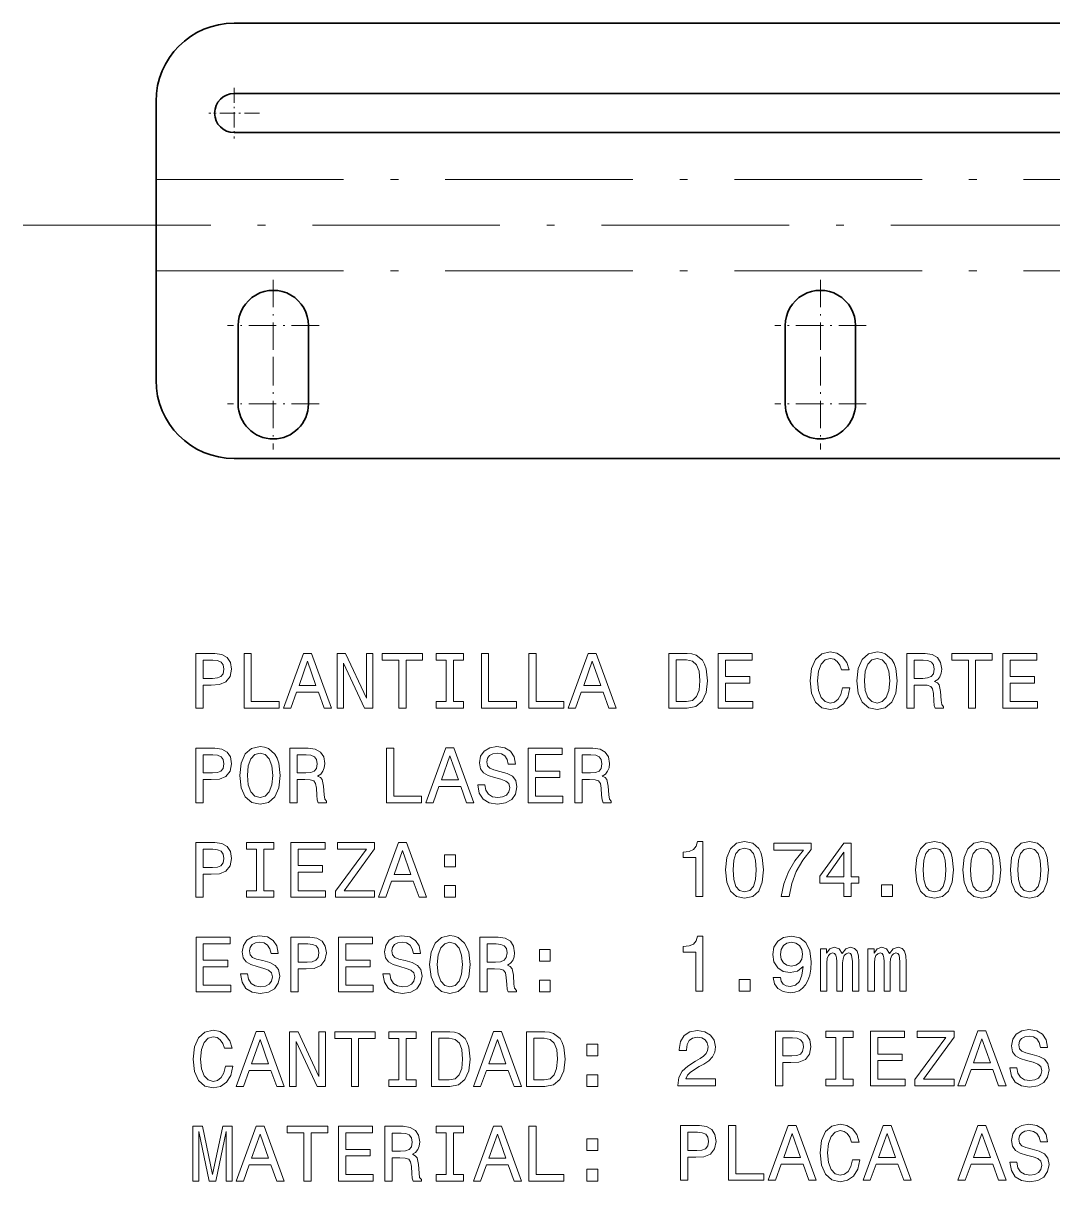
# Model space of a CAD drawing. Extents: x 15 to 1174, y 15 to 826.
# Drawn here: x 577.8 to 643.6, y 642.7 to 716.8 of the extents above; entities that cross this region are included whole.
import ezdxf

# ---------------------------------------------------------------- set-up
doc = ezdxf.new("R2010")
doc.units = 0
doc.linetypes.add('DASHDOT', pattern=[18.5, 12, -3, 0.5, -3])

msp = doc.modelspace()

# ---------------------------------------------------------------- linework, layer by layer
at = {"color": 7, "lineweight": 35}
for p, q in [((666.279053, 716.778076), (591.279053, 716.778076)), ((666.279053, 712.278076), (591.279053, 712.278076)), ((586.279053, 711.778076), (586.279053, 706.778076)), ((591.279053, 709.778076), (666.279053, 709.778076)), ((586.279053, 706.778076), (586.279053, 700.94696)), ((586.279053, 700.94696), (586.279053, 693.94696)), ((591.529053, 697.44696), (591.529053, 692.44696)), ((596.029053, 692.44696), (596.029053, 697.44696)), ((626.529053, 692.44696), (626.529053, 697.44696)), ((631.029053, 697.44696), (631.029053, 692.44696)), ((591.279053, 688.94696), (666.279053, 688.94696))]:
    msp.add_line(p, q, dxfattribs=at)
at = {"color": 7, "linetype": 'DASHDOT', "lineweight": 13, "ltscale": 0.08125}
for p, q in [((591.279053, 712.653076), (591.279053, 709.403076)), ((592.904053, 711.028076), (589.654053, 711.028076))]:
    msp.add_line(p, q, dxfattribs=at)
at = {"color": 7, "linetype": 'DASHDOT', "lineweight": 13}
for p, q in [((586.279053, 706.778076), (671.279053, 706.778076)), ((586.279053, 706.778076), (671.279053, 706.778076)), ((577.779053, 703.862549), (679.779053, 703.862549)), ((586.279053, 700.94696), (671.279053, 700.94696)), ((586.279053, 700.94696), (671.279053, 700.94696))]:
    msp.add_line(p, q, dxfattribs=at)
at = {"color": 7, "linetype": 'DASHDOT', "lineweight": 13, "ltscale": 0.146249}
for p, q in [((593.779053, 700.371948), (593.779053, 694.521973)), ((628.779053, 700.371948), (628.779053, 694.521973)), ((596.704041, 697.44696), (590.854065, 697.44696)), ((631.704041, 697.44696), (625.854065, 697.44696)), ((593.779053, 695.371948), (593.779053, 689.521973)), ((628.779053, 695.371948), (628.779053, 689.521973)), ((596.704041, 692.44696), (590.854065, 692.44696)), ((631.704041, 692.44696), (625.854065, 692.44696))]:
    msp.add_line(p, q, dxfattribs=at)
at = {"color": 7, "lineweight": 13}
for points in [[(588.833923, 672.983398), (589.297852, 672.983398), (589.297852, 674.46106), (589.812256, 674.46106), (590.331726, 674.486267), (590.7453, 674.662781), (591.012573, 675.005737), (591.103333, 675.474731), (591.032715, 675.908447), (590.830994, 676.226196), (590.498169, 676.417847), (590.04425, 676.483398), (588.833923, 676.483398)], [(591.910278, 672.983398), (594.159546, 672.983398), (594.159546, 673.407043), (592.374268, 673.407043), (592.374268, 676.483398), (591.910278, 676.483398)], [(594.436951, 672.983398), (594.900879, 672.983398), (595.269043, 674.012207), (596.666016, 674.012207), (597.03418, 672.983398), (597.50824, 672.983398), (596.227295, 676.488464), (595.71283, 676.488464)], [(597.856201, 672.983398), (598.274841, 672.983398), (598.274841, 675.852966), (599.616333, 672.983398), (600.155945, 672.983398), (600.155945, 676.483398), (599.7323, 676.483398), (599.7323, 673.613831), (598.405945, 676.483398), (597.856201, 676.483398)], [(601.81012, 672.983398), (602.274109, 672.983398), (602.274109, 676.059753), (603.333191, 676.059753), (603.333191, 676.483398), (600.745972, 676.483398), (600.745972, 676.059753), (601.81012, 676.059753)], [(604.84613, 673.407043), (604.200623, 673.407043), (604.200623, 672.983398), (605.955627, 672.983398), (605.955627, 673.407043), (605.31012, 673.407043), (605.31012, 676.059753), (605.955627, 676.059753), (605.955627, 676.483398), (604.200623, 676.483398), (604.200623, 676.059753), (604.84613, 676.059753)], [(607.090393, 672.983398), (609.339661, 672.983398), (609.339661, 673.407043), (607.554382, 673.407043), (607.554382, 676.483398), (607.090393, 676.483398)], [(610.126404, 672.983398), (612.375671, 672.983398), (612.375671, 673.407043), (610.590393, 673.407043), (610.590393, 676.483398), (610.126404, 676.483398)], [(612.653076, 672.983398), (613.117065, 672.983398), (613.485168, 674.012207), (614.882141, 674.012207), (615.250305, 672.983398), (615.724365, 672.983398), (614.44342, 676.488464), (613.929016, 676.488464)], [(620.253174, 676.483398), (619.088196, 676.483398), (619.088196, 672.983398), (620.253174, 672.983398), (620.802917, 673.09436), (621.211426, 673.432251), (621.463562, 673.981934), (621.554382, 674.733398), (621.473633, 675.499939), (621.372803, 675.802551), (621.231567, 676.044617), (620.823059, 676.372437), (620.555786, 676.453125)], [(622.235168, 672.983398), (624.454224, 672.983398), (624.454224, 673.407043), (622.699158, 673.407043), (622.699158, 674.592163), (624.262573, 674.592163), (624.262573, 675.010803), (622.699158, 675.010803), (622.699158, 676.059753), (624.413879, 676.059753), (624.413879, 676.483398), (622.235168, 676.483398)], [(630.183289, 674.284546), (630.082458, 673.860901), (629.916016, 673.55835), (629.684021, 673.371704), (629.411682, 673.311218), (629.083862, 673.401978), (628.82666, 673.674316), (628.655212, 674.118103), (628.599731, 674.733398), (628.655212, 675.343628), (628.821655, 675.79248), (629.078857, 676.064819), (629.411682, 676.160645), (629.653809, 676.110229), (629.860535, 675.968994), (630.021912, 675.742065), (630.132874, 675.429382), (630.612, 675.429382), (630.460693, 675.908447), (630.198425, 676.271606), (629.840393, 676.498535), (629.411682, 676.579224), (628.877136, 676.453125), (628.468628, 676.100098), (628.20636, 675.520142), (628.115601, 674.733398), (628.20636, 673.946655), (628.468628, 673.366699), (628.877136, 673.008606), (629.411682, 672.887573), (629.880737, 672.983398), (630.258972, 673.250671), (630.526245, 673.689453), (630.66748, 674.284546)], [(631.106201, 674.733398), (631.197021, 673.946655), (631.459229, 673.366699), (631.867737, 673.008606), (632.402344, 672.887573), (632.931885, 673.008606), (633.345398, 673.366699), (633.6026, 673.946655), (633.698425, 674.733398), (633.6026, 675.515076), (633.491699, 675.832825), (633.345398, 676.095093), (632.931885, 676.453125), (632.679688, 676.543945), (632.402344, 676.579224), (631.862732, 676.453125), (631.454224, 676.100098), (631.197021, 675.520142)], [(634.313721, 672.983398), (634.782715, 672.983398), (634.782715, 674.46106), (635.261841, 674.46106), (635.614868, 674.445923), (635.836792, 674.375305), (635.957825, 674.208923), (636.00824, 673.911377), (636.033447, 673.457458), (636.063721, 673.159912), (636.124268, 672.983398), (636.653748, 672.983398), (636.653748, 673.079224), (636.537781, 673.220459), (636.497437, 673.482666), (636.462158, 674.047546), (636.376404, 674.466125), (636.260376, 674.597229), (636.078857, 674.693054), (636.280579, 674.819153), (636.421814, 674.995667), (636.512573, 675.217529), (636.542847, 675.484863), (636.472229, 675.908447), (636.270508, 676.226196), (635.937622, 676.417847), (635.483765, 676.483398), (634.313721, 676.483398)], [(638.242371, 672.983398), (638.70636, 672.983398), (638.70636, 676.059753), (639.765442, 676.059753), (639.765442, 676.483398), (637.178284, 676.483398), (637.178284, 676.059753), (638.242371, 676.059753)], [(640.451294, 672.983398), (642.670349, 672.983398), (642.670349, 673.407043), (640.915283, 673.407043), (640.915283, 674.592163), (642.478699, 674.592163), (642.478699, 675.010803), (640.915283, 675.010803), (640.915283, 676.059753), (642.630005, 676.059753), (642.630005, 676.483398), (640.451294, 676.483398)], [(589.918213, 676.054749), (590.220764, 676.024475), (590.442688, 675.92865), (590.573792, 675.752136), (590.619202, 675.474731), (590.568787, 675.182251), (590.432617, 675.005737), (590.200623, 674.914978), (589.882874, 674.889709), (589.297852, 674.889709), (589.297852, 676.054749)], [(595.43042, 674.440918), (595.970093, 675.984131), (596.509705, 674.440918)], [(613.646606, 674.440918), (614.186218, 675.984131), (614.72583, 674.440918)], [(620.217896, 676.064819), (620.601196, 675.989136), (620.863403, 675.757202), (621.019775, 675.343628), (621.07019, 674.733398), (621.014709, 674.143311), (620.858398, 673.729797), (620.591125, 673.482666), (620.217896, 673.401978), (619.557251, 673.401978), (619.557251, 676.064819)], [(631.590393, 674.733398), (631.645874, 675.343628), (631.812256, 675.79248), (632.069458, 676.064819), (632.402344, 676.160645), (632.730164, 676.064819), (632.987366, 675.787415), (633.153748, 675.338562), (633.214294, 674.733398), (633.153748, 674.123169), (632.987366, 673.674316), (632.730164, 673.401978), (632.402344, 673.311218), (632.069458, 673.401978), (631.812256, 673.674316), (631.645874, 674.118103)], [(635.3526, 676.054749), (635.660278, 676.024475), (635.877136, 675.92865), (636.013306, 675.752136), (636.058655, 675.474731), (636.00824, 675.182251), (635.87207, 675.005737), (635.640076, 674.914978), (635.322388, 674.889709), (634.782715, 674.889709), (634.782715, 676.054749)], [(588.833923, 666.936584), (589.297852, 666.936584), (589.297852, 668.414246), (589.812256, 668.414246), (590.331726, 668.439453), (590.7453, 668.615967), (591.012573, 668.958923), (591.103333, 669.427917), (591.032715, 669.861633), (590.830994, 670.179382), (590.498169, 670.371033), (590.04425, 670.436584), (588.833923, 670.436584)], [(591.637939, 668.686584), (591.728699, 667.899841), (591.990967, 667.319885), (592.399475, 666.961792), (592.934021, 666.840759), (593.463562, 666.961792), (593.877136, 667.319885), (594.134338, 667.899841), (594.230164, 668.686584), (594.134338, 669.468262), (594.023376, 669.786011), (593.877136, 670.048279), (593.463562, 670.406311), (593.211426, 670.497131), (592.934021, 670.53241), (592.394409, 670.406311), (591.985901, 670.053284), (591.728699, 669.473328)], [(594.845398, 666.936584), (595.314453, 666.936584), (595.314453, 668.414246), (595.793579, 668.414246), (596.146606, 668.399109), (596.368469, 668.328491), (596.489502, 668.162109), (596.539917, 667.864563), (596.565186, 667.410645), (596.595398, 667.113098), (596.655945, 666.936584), (597.185486, 666.936584), (597.185486, 667.03241), (597.069458, 667.173645), (597.029114, 667.435852), (596.993835, 668.000732), (596.908081, 668.419312), (596.792114, 668.550415), (596.610535, 668.64624), (596.812256, 668.772339), (596.953491, 668.948853), (597.04425, 669.170715), (597.074524, 669.438049), (597.003906, 669.861633), (596.802185, 670.179382), (596.46936, 670.371033), (596.015442, 670.436584), (594.845398, 670.436584)], [(601.018311, 666.936584), (603.267639, 666.936584), (603.267639, 667.360229), (601.4823, 667.360229), (601.4823, 670.436584), (601.018311, 670.436584)], [(603.544983, 666.936584), (604.008972, 666.936584), (604.377136, 667.965393), (605.774109, 667.965393), (606.142273, 666.936584), (606.616333, 666.936584), (605.335327, 670.44165), (604.820923, 670.44165)], [(607.317322, 668.091492), (606.858398, 668.091492), (606.959229, 667.556885), (607.211426, 667.163513), (607.599731, 666.926514), (608.124268, 666.840759), (608.643677, 666.921448), (609.032043, 667.143372), (609.279114, 667.491333), (609.369934, 667.950256), (609.29425, 668.363831), (609.082458, 668.631104), (608.739502, 668.807617), (608.280579, 668.938721), (607.887207, 669.034546), (607.630005, 669.145508), (607.483765, 669.306885), (607.438354, 669.559082), (607.483765, 669.786011), (607.614868, 669.957458), (607.816589, 670.073486), (608.093994, 670.113831), (608.376404, 670.063416), (608.598328, 669.927246), (608.744568, 669.700256), (608.815186, 669.392639), (609.274109, 669.392639), (609.274109, 669.40271), (609.19342, 669.87677), (608.95636, 670.229797), (608.583191, 670.451721), (608.078857, 670.527344), (607.624939, 670.451721), (607.271912, 670.239868), (607.044983, 669.912109), (606.964294, 669.488464), (607.029846, 669.110229), (607.221497, 668.853027), (607.524109, 668.681519), (607.937622, 668.550415), (608.34613, 668.434448), (608.653809, 668.323486), (608.840393, 668.162109), (608.905945, 667.899841), (608.845398, 667.632568), (608.689087, 667.430847), (608.452026, 667.304749), (608.144409, 667.264404), (607.801453, 667.319885), (607.539246, 667.481262), (607.372803, 667.74353)], [(610.091125, 666.936584), (612.31012, 666.936584), (612.31012, 667.360229), (610.555054, 667.360229), (610.555054, 668.545349), (612.118469, 668.545349), (612.118469, 668.963989), (610.555054, 668.963989), (610.555054, 670.012939), (612.269775, 670.012939), (612.269775, 670.436584), (610.091125, 670.436584)], [(613.061584, 666.936584), (613.530579, 666.936584), (613.530579, 668.414246), (614.009705, 668.414246), (614.362732, 668.399109), (614.584595, 668.328491), (614.705627, 668.162109), (614.756104, 667.864563), (614.781311, 667.410645), (614.811584, 667.113098), (614.87207, 666.936584), (615.401611, 666.936584), (615.401611, 667.03241), (615.285645, 667.173645), (615.2453, 667.435852), (615.209961, 668.000732), (615.124268, 668.419312), (615.00824, 668.550415), (614.82666, 668.64624), (615.028442, 668.772339), (615.169617, 668.948853), (615.260437, 669.170715), (615.290649, 669.438049), (615.220093, 669.861633), (615.018311, 670.179382), (614.685486, 670.371033), (614.231567, 670.436584), (613.061584, 670.436584)], [(589.918213, 670.007935), (590.220764, 669.977661), (590.442688, 669.881836), (590.573792, 669.705322), (590.619202, 669.427917), (590.568787, 669.135437), (590.432617, 668.958923), (590.200623, 668.868164), (589.882874, 668.842896), (589.297852, 668.842896), (589.297852, 670.007935)], [(592.12207, 668.686584), (592.177551, 669.296814), (592.343994, 669.745667), (592.601196, 670.018005), (592.934021, 670.113831), (593.261841, 670.018005), (593.519043, 669.740601), (593.685486, 669.291748), (593.745972, 668.686584), (593.685486, 668.076355), (593.519043, 667.627502), (593.261841, 667.355164), (592.934021, 667.264404), (592.601196, 667.355164), (592.343994, 667.627502), (592.177551, 668.071289)], [(595.884338, 670.007935), (596.191956, 669.977661), (596.408813, 669.881836), (596.544983, 669.705322), (596.590393, 669.427917), (596.539917, 669.135437), (596.403809, 668.958923), (596.171814, 668.868164), (595.854065, 668.842896), (595.314453, 668.842896), (595.314453, 670.007935)], [(604.538513, 668.394104), (605.078125, 669.937317), (605.617737, 668.394104)], [(614.100464, 670.007935), (614.408081, 669.977661), (614.624939, 669.881836), (614.761108, 669.705322), (614.806519, 669.427917), (614.756104, 669.135437), (614.619934, 668.958923), (614.387939, 668.868164), (614.07019, 668.842896), (613.530579, 668.842896), (613.530579, 670.007935)], [(588.833923, 660.889709), (589.297852, 660.889709), (589.297852, 662.367371), (589.812256, 662.367371), (590.331726, 662.392578), (590.7453, 662.569092), (591.012573, 662.912048), (591.103333, 663.381042), (591.032715, 663.814758), (590.830994, 664.132507), (590.498169, 664.324158), (590.04425, 664.389709), (588.833923, 664.389709)], [(589.918213, 663.96106), (590.220764, 663.930786), (590.442688, 663.834961), (590.573792, 663.658447), (590.619202, 663.381042), (590.568787, 663.088562), (590.432617, 662.912048), (590.200623, 662.821289), (589.882874, 662.796021), (589.297852, 662.796021), (589.297852, 663.96106)], [(592.702026, 661.313354), (592.056519, 661.313354), (592.056519, 660.889709), (593.811584, 660.889709), (593.811584, 661.313354), (593.166016, 661.313354), (593.166016, 663.966064), (593.811584, 663.966064), (593.811584, 664.389709), (592.056519, 664.389709), (592.056519, 663.966064), (592.702026, 663.966064)], [(594.911011, 660.889709), (597.130005, 660.889709), (597.130005, 661.313354), (595.374939, 661.313354), (595.374939, 662.498474), (596.938354, 662.498474), (596.938354, 662.917114), (595.374939, 662.917114), (595.374939, 663.966064), (597.089661, 663.966064), (597.089661, 664.389709), (594.911011, 664.389709)], [(597.750305, 660.889709), (600.261841, 660.889709), (600.261841, 661.313354), (598.305054, 661.313354), (600.261841, 663.991272), (600.261841, 664.389709), (597.886475, 664.389709), (597.886475, 663.966064), (599.737366, 663.966064), (597.750305, 661.293152)], [(600.508972, 660.889709), (600.972961, 660.889709), (601.341125, 661.918518), (602.738098, 661.918518), (603.106201, 660.889709), (603.580322, 660.889709), (602.299316, 664.394775), (601.784912, 664.394775)], [(601.502502, 662.347229), (602.042114, 663.890442), (602.581726, 662.347229)], [(620.807251, 660.936584), (621.266174, 660.936584), (621.266174, 664.461792), (620.923218, 664.461792), (620.832458, 664.154175), (620.650879, 663.947388), (620.373535, 663.826355), (619.990234, 663.786011), (619.990234, 663.427917), (620.807251, 663.427917)], [(622.718628, 662.64624), (622.79425, 661.854431), (623.031311, 661.289612), (623.409546, 660.946655), (623.934021, 660.835693), (624.453491, 660.946655), (624.831726, 661.289612), (625.063721, 661.854431), (625.144409, 662.64624), (625.063721, 663.432983), (624.967896, 663.745667), (624.831726, 664.002869), (624.453491, 664.345825), (623.934021, 664.461792), (623.409546, 664.345825), (623.031311, 663.997803), (622.79425, 663.432983)], [(623.202759, 662.64624), (623.243103, 663.25647), (623.369202, 663.695251), (623.59613, 663.952454), (623.934021, 664.043213), (624.266907, 663.952454), (624.493835, 663.695251), (624.619934, 663.25647), (624.660278, 662.64624), (624.619934, 662.030945), (624.493835, 661.592224), (624.266907, 661.335022), (623.934021, 661.249268), (623.59613, 661.335022), (623.369202, 661.592224), (623.243103, 662.030945)], [(626.269043, 660.936584), (626.778442, 660.936584), (626.944824, 661.768738), (627.237366, 662.545349), (627.650879, 663.266541), (628.190552, 663.942322), (628.190552, 664.360962), (625.789917, 664.360962), (625.789917, 663.901978), (627.70636, 663.901978), (627.151611, 663.221191), (626.733032, 662.510071), (626.440552, 661.753601)], [(630.283447, 660.936584), (630.737366, 660.936584), (630.737366, 661.804016), (631.236633, 661.804016), (631.236633, 662.207458), (630.737366, 662.207458), (630.737366, 664.360962), (630.278442, 664.360962), (628.7453, 662.247803), (628.7453, 661.804016), (630.283447, 661.804016)], [(629.168884, 662.207458), (630.283447, 663.77594), (630.283447, 662.207458)], [(634.862732, 662.64624), (634.938354, 661.854431), (635.175415, 661.289612), (635.55365, 660.946655), (636.078125, 660.835693), (636.597595, 660.946655), (636.97583, 661.289612), (637.207825, 661.854431), (637.288513, 662.64624), (637.207825, 663.432983), (637.112, 663.745667), (636.97583, 664.002869), (636.597595, 664.345825), (636.078125, 664.461792), (635.55365, 664.345825), (635.175415, 663.997803), (634.938354, 663.432983)], [(635.346863, 662.64624), (635.387207, 663.25647), (635.513306, 663.695251), (635.740234, 663.952454), (636.078125, 664.043213), (636.411011, 663.952454), (636.637939, 663.695251), (636.764038, 663.25647), (636.804382, 662.64624), (636.764038, 662.030945), (636.637939, 661.592224), (636.411011, 661.335022), (636.078125, 661.249268), (635.740234, 661.335022), (635.513306, 661.592224), (635.387207, 662.030945)], [(637.898743, 662.64624), (637.974365, 661.854431), (638.211426, 661.289612), (638.589661, 660.946655), (639.114136, 660.835693), (639.633606, 660.946655), (640.011841, 661.289612), (640.243835, 661.854431), (640.324524, 662.64624), (640.243835, 663.432983), (640.14801, 663.745667), (640.011841, 664.002869), (639.633606, 664.345825), (639.114136, 664.461792), (638.589661, 664.345825), (638.211426, 663.997803), (637.974365, 663.432983)], [(638.382874, 662.64624), (638.423218, 663.25647), (638.549316, 663.695251), (638.776245, 663.952454), (639.114136, 664.043213), (639.447021, 663.952454), (639.67395, 663.695251), (639.800049, 663.25647), (639.840393, 662.64624), (639.800049, 662.030945), (639.67395, 661.592224), (639.447021, 661.335022), (639.114136, 661.249268), (638.776245, 661.335022), (638.549316, 661.592224), (638.423218, 662.030945)], [(640.934753, 662.64624), (641.010437, 661.854431), (641.247437, 661.289612), (641.625671, 660.946655), (642.150208, 660.835693), (642.669617, 660.946655), (643.047852, 661.289612), (643.279846, 661.854431), (643.360535, 662.64624), (643.279846, 663.432983), (643.184021, 663.745667), (643.047852, 664.002869), (642.669617, 664.345825), (642.150208, 664.461792), (641.625671, 664.345825), (641.247437, 663.997803), (641.010437, 663.432983)], [(641.418884, 662.64624), (641.459229, 663.25647), (641.585327, 663.695251), (641.812256, 663.952454), (642.150208, 664.043213), (642.483032, 663.952454), (642.709961, 663.695251), (642.83606, 663.25647), (642.876404, 662.64624), (642.83606, 662.030945), (642.709961, 661.592224), (642.483032, 661.335022), (642.150208, 661.249268), (641.812256, 661.335022), (641.585327, 661.592224), (641.459229, 662.030945)], [(604.730164, 662.846497), (605.426086, 662.846497), (605.426086, 663.5979), (604.730164, 663.5979)], [(604.730164, 660.889709), (605.426086, 660.889709), (605.426086, 661.641174), (604.730164, 661.641174)], [(632.694153, 660.936584), (633.390076, 660.936584), (633.390076, 661.688049), (632.694153, 661.688049)], [(588.838928, 654.842896), (591.057983, 654.842896), (591.057983, 655.266541), (589.302917, 655.266541), (589.302917, 656.45166), (590.866333, 656.45166), (590.866333, 656.8703), (589.302917, 656.8703), (589.302917, 657.91925), (591.017639, 657.91925), (591.017639, 658.342896), (588.838928, 658.342896)], [(592.137207, 655.997803), (591.678284, 655.997803), (591.779114, 655.463196), (592.031311, 655.069824), (592.419617, 654.832825), (592.944153, 654.74707), (593.463562, 654.827759), (593.851929, 655.049683), (594.098999, 655.397644), (594.189819, 655.856567), (594.114136, 656.270142), (593.902344, 656.537415), (593.559387, 656.713928), (593.100464, 656.845032), (592.707092, 656.940857), (592.44989, 657.051819), (592.30365, 657.213196), (592.25824, 657.465393), (592.30365, 657.692322), (592.434753, 657.86377), (592.636475, 657.979797), (592.913879, 658.020142), (593.196289, 657.969727), (593.418213, 657.833557), (593.564453, 657.606567), (593.635071, 657.29895), (594.093994, 657.29895), (594.093994, 657.309021), (594.013306, 657.783081), (593.776245, 658.136108), (593.403076, 658.358032), (592.898743, 658.433655), (592.444824, 658.358032), (592.091797, 658.14624), (591.864868, 657.81842), (591.78418, 657.394775), (591.849731, 657.016541), (592.041382, 656.759338), (592.343994, 656.58783), (592.757507, 656.456726), (593.166016, 656.340759), (593.473694, 656.229797), (593.660278, 656.06842), (593.72583, 655.806152), (593.665283, 655.538879), (593.508972, 655.337158), (593.271912, 655.21106), (592.964294, 655.170715), (592.621338, 655.226196), (592.359131, 655.387573), (592.192688, 655.649841)], [(594.905945, 654.842896), (595.369934, 654.842896), (595.369934, 656.320557), (595.884338, 656.320557), (596.403809, 656.345764), (596.817322, 656.522278), (597.084595, 656.865234), (597.175415, 657.334229), (597.104797, 657.767944), (596.903076, 658.085693), (596.57019, 658.277344), (596.116333, 658.342896), (594.905945, 658.342896)], [(595.990234, 657.914246), (596.292847, 657.883972), (596.514709, 657.788147), (596.645874, 657.611633), (596.691223, 657.334229), (596.640808, 657.041748), (596.504639, 656.865234), (596.272644, 656.774475), (595.954956, 656.749207), (595.369934, 656.749207), (595.369934, 657.914246)], [(597.947021, 654.842896), (600.166016, 654.842896), (600.166016, 655.266541), (598.411011, 655.266541), (598.411011, 656.45166), (599.974365, 656.45166), (599.974365, 656.8703), (598.411011, 656.8703), (598.411011, 657.91925), (600.125671, 657.91925), (600.125671, 658.342896), (597.947021, 658.342896)], [(601.2453, 655.997803), (600.786316, 655.997803), (600.887207, 655.463196), (601.139343, 655.069824), (601.52771, 654.832825), (602.052185, 654.74707), (602.571655, 654.827759), (602.959961, 655.049683), (603.207092, 655.397644), (603.297852, 655.856567), (603.222229, 656.270142), (603.010437, 656.537415), (602.66748, 656.713928), (602.208557, 656.845032), (601.815186, 656.940857), (601.557983, 657.051819), (601.411682, 657.213196), (601.366333, 657.465393), (601.411682, 657.692322), (601.542847, 657.86377), (601.744568, 657.979797), (602.021912, 658.020142), (602.304382, 657.969727), (602.526245, 657.833557), (602.672485, 657.606567), (602.743103, 657.29895), (603.202026, 657.29895), (603.202026, 657.309021), (603.121338, 657.783081), (602.884338, 658.136108), (602.511108, 658.358032), (602.006836, 658.433655), (601.552917, 658.358032), (601.19989, 658.14624), (600.972961, 657.81842), (600.892273, 657.394775), (600.957825, 657.016541), (601.149475, 656.759338), (601.452026, 656.58783), (601.865601, 656.456726), (602.274109, 656.340759), (602.581726, 656.229797), (602.768311, 656.06842), (602.833923, 655.806152), (602.773376, 655.538879), (602.617065, 655.337158), (602.380005, 655.21106), (602.072388, 655.170715), (601.729431, 655.226196), (601.467163, 655.387573), (601.300781, 655.649841)], [(603.782043, 656.592896), (603.872803, 655.806152), (604.135071, 655.226196), (604.543579, 654.868103), (605.078125, 654.74707), (605.607666, 654.868103), (606.02124, 655.226196), (606.278442, 655.806152), (606.374268, 656.592896), (606.278442, 657.374573), (606.16748, 657.692322), (606.02124, 657.95459), (605.607666, 658.312622), (605.35553, 658.403442), (605.078125, 658.438721), (604.538513, 658.312622), (604.130005, 657.959595), (603.872803, 657.379639)], [(604.266174, 656.592896), (604.321655, 657.203125), (604.488098, 657.651978), (604.7453, 657.924316), (605.078125, 658.020142), (605.405945, 657.924316), (605.663147, 657.646912), (605.82959, 657.198059), (605.890076, 656.592896), (605.82959, 655.982666), (605.663147, 655.533813), (605.405945, 655.261475), (605.078125, 655.170715), (604.7453, 655.261475), (604.488098, 655.533813), (604.321655, 655.9776)], [(606.989502, 654.842896), (607.458557, 654.842896), (607.458557, 656.320557), (607.937622, 656.320557), (608.290649, 656.30542), (608.512573, 656.234802), (608.633606, 656.06842), (608.684021, 655.770874), (608.709229, 655.316956), (608.739502, 655.019409), (608.800049, 654.842896), (609.32959, 654.842896), (609.32959, 654.938721), (609.213562, 655.079956), (609.173218, 655.342163), (609.137939, 655.907043), (609.052185, 656.325623), (608.936218, 656.456726), (608.754639, 656.552551), (608.95636, 656.67865), (609.097595, 656.855164), (609.188354, 657.077026), (609.218628, 657.34436), (609.14801, 657.767944), (608.946289, 658.085693), (608.613403, 658.277344), (608.159546, 658.342896), (606.989502, 658.342896)], [(608.028442, 657.914246), (608.33606, 657.883972), (608.552917, 657.788147), (608.689087, 657.611633), (608.734497, 657.334229), (608.684021, 657.041748), (608.547852, 656.865234), (608.315857, 656.774475), (607.998169, 656.749207), (607.458557, 656.749207), (607.458557, 657.914246)], [(620.807251, 654.889709), (621.266174, 654.889709), (621.266174, 658.414917), (620.923218, 658.414917), (620.832458, 658.1073), (620.650879, 657.900513), (620.373535, 657.77948), (619.990234, 657.739136), (619.990234, 657.381042), (620.807251, 657.381042)], [(625.759705, 655.757141), (625.835327, 655.358704), (626.052185, 655.051086), (626.395142, 654.859436), (626.848999, 654.788818), (627.146606, 654.824158), (627.413879, 654.914917), (627.640808, 655.071289), (627.832458, 655.293152), (627.983765, 655.570557), (628.094727, 655.913513), (628.160278, 656.306885), (628.185486, 656.760742), (628.099731, 657.471863), (627.8526, 657.991272), (627.459229, 658.303955), (626.919617, 658.414917), (626.425415, 658.324158), (626.052185, 658.082092), (625.81012, 657.708862), (625.729431, 657.239868), (625.81012, 656.755676), (626.04718, 656.387573), (626.400208, 656.155579), (626.848999, 656.079895), (627.323059, 656.17572), (627.681152, 656.468262), (627.600464, 655.908447), (627.439087, 655.51001), (627.191956, 655.27301), (626.854065, 655.197327), (626.591797, 655.232666), (626.400208, 655.343628), (626.274109, 655.520142), (626.223694, 655.757141)], [(626.218628, 657.244873), (626.269043, 657.557556), (626.410278, 657.804688), (626.632141, 657.96106), (626.919617, 658.016541), (627.217163, 657.96106), (627.444153, 657.804688), (627.585327, 657.562622), (627.640808, 657.249939), (627.585327, 656.93219), (627.444153, 656.69519), (627.212158, 656.54895), (626.90448, 656.498474), (626.627136, 656.54895), (626.410278, 656.69519), (626.269043, 656.927185)], [(610.802185, 656.799683), (611.498169, 656.799683), (611.498169, 657.551086), (610.802185, 657.551086)], [(628.785645, 654.889709), (629.194153, 654.889709), (629.194153, 656.700256), (629.21936, 656.972534), (629.294983, 657.16925), (629.411011, 657.285217), (629.562256, 657.330627), (629.68335, 657.290283), (629.764038, 657.189392), (629.804382, 657.017944), (629.819458, 656.791016), (629.819458, 654.889709), (630.202759, 654.889709), (630.202759, 656.700256), (630.227966, 656.967529), (630.30365, 657.164185), (630.424683, 657.285217), (630.575989, 657.330627), (630.697021, 657.290283), (630.77771, 657.189392), (630.828125, 656.791016), (630.828125, 654.889709), (631.236633, 654.889709), (631.236633, 656.760742), (631.211426, 657.149048), (631.130737, 657.446655), (630.96936, 657.628174), (630.707092, 657.693726), (630.399475, 657.592896), (630.162415, 657.300354), (629.97583, 657.58783), (629.663147, 657.693726), (629.375671, 657.592896), (629.179016, 657.310486), (629.179016, 657.5979), (628.785645, 657.5979)], [(631.821655, 654.889709), (632.230164, 654.889709), (632.230164, 656.700256), (632.255371, 656.972534), (632.330994, 657.16925), (632.447021, 657.285217), (632.598328, 657.330627), (632.71936, 657.290283), (632.800049, 657.189392), (632.840393, 657.017944), (632.85553, 656.791016), (632.85553, 654.889709), (633.23877, 654.889709), (633.23877, 656.700256), (633.264038, 656.967529), (633.339661, 657.164185), (633.460693, 657.285217), (633.612, 657.330627), (633.733032, 657.290283), (633.813721, 657.189392), (633.864136, 656.791016), (633.864136, 654.889709), (634.272644, 654.889709), (634.272644, 656.760742), (634.247437, 657.149048), (634.166748, 657.446655), (634.005371, 657.628174), (633.743103, 657.693726), (633.435486, 657.592896), (633.198425, 657.300354), (633.011841, 657.58783), (632.699158, 657.693726), (632.411682, 657.592896), (632.215027, 657.310486), (632.215027, 657.5979), (631.821655, 657.5979)], [(610.802185, 654.842896), (611.498169, 654.842896), (611.498169, 655.59436), (610.802185, 655.59436)], [(623.58606, 654.889709), (624.282043, 654.889709), (624.282043, 655.641174), (623.58606, 655.641174)], [(590.715027, 650.097229), (590.614136, 649.673584), (590.447754, 649.371033), (590.215759, 649.184387), (589.94342, 649.123901), (589.615601, 649.214661), (589.358398, 649.487), (589.186951, 649.930786), (589.13147, 650.546082), (589.186951, 651.156311), (589.353333, 651.605164), (589.610535, 651.877502), (589.94342, 651.973328), (590.185486, 651.922913), (590.392273, 651.781677), (590.55365, 651.554749), (590.664612, 651.242065), (591.143677, 651.242065), (590.992371, 651.72113), (590.730164, 652.08429), (590.37207, 652.311218), (589.94342, 652.391907), (589.408813, 652.265808), (589.000305, 651.912781), (588.738098, 651.332825), (588.647278, 650.546082), (588.738098, 649.759338), (589.000305, 649.179382), (589.408813, 648.821289), (589.94342, 648.700256), (590.412415, 648.796082), (590.790649, 649.063354), (591.057983, 649.502136), (591.199158, 650.097229)], [(591.400879, 648.796082), (591.864868, 648.796082), (592.233032, 649.82489), (593.630005, 649.82489), (593.998169, 648.796082), (594.472229, 648.796082), (593.191223, 652.301147), (592.676819, 652.301147)], [(594.82019, 648.796082), (595.23877, 648.796082), (595.23877, 651.665649), (596.580322, 648.796082), (597.119934, 648.796082), (597.119934, 652.296082), (596.696289, 652.296082), (596.696289, 649.426514), (595.369934, 652.296082), (594.82019, 652.296082)], [(598.774109, 648.796082), (599.238098, 648.796082), (599.238098, 651.872437), (600.29718, 651.872437), (600.29718, 652.296082), (597.709961, 652.296082), (597.709961, 651.872437), (598.774109, 651.872437)], [(601.81012, 649.219727), (601.164612, 649.219727), (601.164612, 648.796082), (602.919617, 648.796082), (602.919617, 649.219727), (602.274109, 649.219727), (602.274109, 651.872437), (602.919617, 651.872437), (602.919617, 652.296082), (601.164612, 652.296082), (601.164612, 651.872437), (601.81012, 651.872437)], [(605.07312, 652.296082), (603.908081, 652.296082), (603.908081, 648.796082), (605.07312, 648.796082), (605.622803, 648.907043), (606.031311, 649.244934), (606.283447, 649.794617), (606.374268, 650.546082), (606.293579, 651.312622), (606.192688, 651.615234), (606.051453, 651.8573), (605.642944, 652.18512), (605.375671, 652.265808)], [(606.580994, 648.796082), (607.044983, 648.796082), (607.413147, 649.82489), (608.81012, 649.82489), (609.178284, 648.796082), (609.652344, 648.796082), (608.371338, 652.301147), (607.856934, 652.301147)], [(611.145142, 652.296082), (609.980164, 652.296082), (609.980164, 648.796082), (611.145142, 648.796082), (611.694824, 648.907043), (612.103333, 649.244934), (612.35553, 649.794617), (612.446289, 650.546082), (612.365601, 651.312622), (612.264709, 651.615234), (612.123535, 651.8573), (611.715027, 652.18512), (611.447754, 652.265808)], [(619.66748, 648.842896), (622.073059, 648.842896), (622.073059, 649.276611), (620.171814, 649.276611), (620.27771, 649.513672), (620.459229, 649.710327), (621.019043, 650.06842), (621.316589, 650.219727), (621.649475, 650.436584), (621.886475, 650.688721), (622.022644, 650.986267), (622.073059, 651.324158), (621.987366, 651.747803), (621.750305, 652.080627), (621.387207, 652.29248), (620.918213, 652.368103), (620.434021, 652.282349), (620.065857, 652.045349), (619.828857, 651.667114), (619.748169, 651.167847), (619.748169, 651.097229), (620.207092, 651.097229), (620.207092, 651.137573), (620.252502, 651.48053), (620.388672, 651.732666), (620.60553, 651.894043), (620.892944, 651.949524), (621.185486, 651.899109), (621.402344, 651.77301), (621.543579, 651.576355), (621.593994, 651.329224), (621.558655, 651.097229), (621.46283, 650.900513), (621.301453, 650.729065), (621.07959, 650.577759), (620.782043, 650.416382), (620.287781, 650.103699), (619.939819, 649.770874), (619.733032, 649.367371), (619.66748, 648.858032)], [(625.905945, 648.842896), (626.369934, 648.842896), (626.369934, 650.320557), (626.884338, 650.320557), (627.403809, 650.345764), (627.817322, 650.522278), (628.084595, 650.865234), (628.175415, 651.334229), (628.104797, 651.767944), (627.903076, 652.085693), (627.57019, 652.277344), (627.116333, 652.342896), (625.905945, 652.342896)], [(626.990234, 651.914246), (627.292847, 651.883972), (627.514709, 651.788147), (627.645874, 651.611633), (627.691223, 651.334229), (627.640808, 651.041748), (627.504639, 650.865234), (627.272644, 650.774475), (626.954956, 650.749207), (626.369934, 650.749207), (626.369934, 651.914246)], [(629.774109, 649.266541), (629.12854, 649.266541), (629.12854, 648.842896), (630.883606, 648.842896), (630.883606, 649.266541), (630.238098, 649.266541), (630.238098, 651.91925), (630.883606, 651.91925), (630.883606, 652.342896), (629.12854, 652.342896), (629.12854, 651.91925), (629.774109, 651.91925)], [(631.983032, 648.842896), (634.202026, 648.842896), (634.202026, 649.266541), (632.447021, 649.266541), (632.447021, 650.45166), (634.010437, 650.45166), (634.010437, 650.8703), (632.447021, 650.8703), (632.447021, 651.91925), (634.161682, 651.91925), (634.161682, 652.342896), (631.983032, 652.342896)], [(634.822388, 648.842896), (637.333923, 648.842896), (637.333923, 649.266541), (635.377136, 649.266541), (637.333923, 651.944458), (637.333923, 652.342896), (634.958557, 652.342896), (634.958557, 651.91925), (636.809387, 651.91925), (634.822388, 649.246338)], [(637.580994, 648.842896), (638.044983, 648.842896), (638.413147, 649.871704), (639.81012, 649.871704), (640.178284, 648.842896), (640.652344, 648.842896), (639.371338, 652.347961), (638.856934, 652.347961)], [(641.353333, 649.997803), (640.894409, 649.997803), (640.9953, 649.463196), (641.247437, 649.069824), (641.635742, 648.832825), (642.160278, 648.74707), (642.679688, 648.827759), (643.068054, 649.049683), (643.315186, 649.397644), (643.405945, 649.856567), (643.330322, 650.270142), (643.118469, 650.537415), (642.775513, 650.713928), (642.316589, 650.845032), (641.923218, 650.940857), (641.666016, 651.051819), (641.519775, 651.213196), (641.474365, 651.465393), (641.519775, 651.692322), (641.650879, 651.86377), (641.8526, 651.979797), (642.130005, 652.020142), (642.412415, 651.969727), (642.634338, 651.833557), (642.780579, 651.606567), (642.851196, 651.29895), (643.31012, 651.29895), (643.31012, 651.309021), (643.229431, 651.783081), (642.992371, 652.136108), (642.619202, 652.358032), (642.114868, 652.433655), (641.661011, 652.358032), (641.307983, 652.14624), (641.080994, 651.81842), (641.000305, 651.394775), (641.065857, 651.016541), (641.257507, 650.759338), (641.56012, 650.58783), (641.973694, 650.456726), (642.382141, 650.340759), (642.689819, 650.229797), (642.876404, 650.06842), (642.941956, 649.806152), (642.88147, 649.538879), (642.725098, 649.337158), (642.488098, 649.21106), (642.18042, 649.170715), (641.837524, 649.226196), (641.575256, 649.387573), (641.408813, 649.649841)], [(592.394409, 650.253601), (592.934021, 651.796814), (593.473694, 650.253601)], [(605.037781, 651.877502), (605.421082, 651.801819), (605.68335, 651.569885), (605.839661, 651.156311), (605.890076, 650.546082), (605.834595, 649.955994), (605.678284, 649.54248), (605.411011, 649.295349), (605.037781, 649.214661), (604.377136, 649.214661), (604.377136, 651.877502)], [(607.574524, 650.253601), (608.114136, 651.796814), (608.653809, 650.253601)], [(611.109863, 651.877502), (611.493103, 651.801819), (611.755371, 651.569885), (611.911682, 651.156311), (611.962158, 650.546082), (611.906677, 649.955994), (611.750305, 649.54248), (611.483032, 649.295349), (611.109863, 649.214661), (610.449158, 649.214661), (610.449158, 651.877502)], [(613.838196, 650.752869), (614.53418, 650.752869), (614.53418, 651.504272), (613.838196, 651.504272)], [(638.574524, 650.300415), (639.114136, 651.843628), (639.653809, 650.300415)], [(613.838196, 648.796082), (614.53418, 648.796082), (614.53418, 649.547546), (613.838196, 649.547546)], [(588.637207, 642.749268), (589.025513, 642.749268), (589.025513, 645.926514), (589.681152, 642.749268), (590.114868, 642.749268), (590.765442, 645.926514), (590.765442, 642.749268), (591.158813, 642.749268), (591.158813, 646.249268), (590.543579, 646.249268), (589.89801, 643.162842), (589.257507, 646.249268), (588.637207, 646.249268)], [(591.400879, 642.749268), (591.864868, 642.749268), (592.233032, 643.778076), (593.630005, 643.778076), (593.998169, 642.749268), (594.472229, 642.749268), (593.191223, 646.254333), (592.676819, 646.254333)], [(595.738098, 642.749268), (596.202026, 642.749268), (596.202026, 645.825623), (597.261108, 645.825623), (597.261108, 646.249268), (594.67395, 646.249268), (594.67395, 645.825623), (595.738098, 645.825623)], [(597.947021, 642.749268), (600.166016, 642.749268), (600.166016, 643.172913), (598.411011, 643.172913), (598.411011, 644.358032), (599.974365, 644.358032), (599.974365, 644.776672), (598.411011, 644.776672), (598.411011, 645.825623), (600.125671, 645.825623), (600.125671, 646.249268), (597.947021, 646.249268)], [(600.91748, 642.749268), (601.386475, 642.749268), (601.386475, 644.226929), (601.865601, 644.226929), (602.218628, 644.211792), (602.440552, 644.141174), (602.561584, 643.974792), (602.612, 643.677246), (602.637207, 643.223328), (602.66748, 642.925781), (602.727966, 642.749268), (603.257507, 642.749268), (603.257507, 642.845093), (603.141541, 642.986328), (603.101196, 643.248535), (603.065857, 643.813416), (602.980164, 644.231995), (602.864136, 644.363098), (602.682617, 644.458923), (602.884338, 644.585022), (603.025513, 644.761536), (603.116333, 644.983398), (603.146606, 645.250732), (603.075989, 645.674316), (602.874268, 645.992065), (602.541382, 646.183716), (602.087524, 646.249268), (600.91748, 646.249268)], [(604.84613, 643.172913), (604.200623, 643.172913), (604.200623, 642.749268), (605.955627, 642.749268), (605.955627, 643.172913), (605.31012, 643.172913), (605.31012, 645.825623), (605.955627, 645.825623), (605.955627, 646.249268), (604.200623, 646.249268), (604.200623, 645.825623), (604.84613, 645.825623)], [(606.580994, 642.749268), (607.044983, 642.749268), (607.413147, 643.778076), (608.81012, 643.778076), (609.178284, 642.749268), (609.652344, 642.749268), (608.371338, 646.254333), (607.856934, 646.254333)], [(610.126404, 642.749268), (612.375671, 642.749268), (612.375671, 643.172913), (610.590393, 643.172913), (610.590393, 646.249268), (610.126404, 646.249268)], [(619.833923, 642.796082), (620.297852, 642.796082), (620.297852, 644.273743), (620.812256, 644.273743), (621.331726, 644.29895), (621.7453, 644.475464), (622.012573, 644.81842), (622.103333, 645.287415), (622.032715, 645.72113), (621.830994, 646.038879), (621.498169, 646.23053), (621.04425, 646.296082), (619.833923, 646.296082)], [(622.910278, 642.796082), (625.159546, 642.796082), (625.159546, 643.219727), (623.374268, 643.219727), (623.374268, 646.296082), (622.910278, 646.296082)], [(625.436951, 642.796082), (625.900879, 642.796082), (626.269043, 643.82489), (627.666016, 643.82489), (628.03418, 642.796082), (628.50824, 642.796082), (627.227295, 646.301147), (626.71283, 646.301147)], [(630.823059, 644.097229), (630.722229, 643.673584), (630.555786, 643.371033), (630.323792, 643.184387), (630.051453, 643.123901), (629.723694, 643.214661), (629.466431, 643.487), (629.294983, 643.930786), (629.239502, 644.546082), (629.294983, 645.156311), (629.461426, 645.605164), (629.718628, 645.877502), (630.051453, 645.973328), (630.293579, 645.922913), (630.500305, 645.781677), (630.661682, 645.554749), (630.772644, 645.242065), (631.25177, 645.242065), (631.100464, 645.72113), (630.838196, 646.08429), (630.480164, 646.311218), (630.051453, 646.391907), (629.516907, 646.265808), (629.108398, 645.912781), (628.84613, 645.332825), (628.755371, 644.546082), (628.84613, 643.759338), (629.108398, 643.179382), (629.516907, 642.821289), (630.051453, 642.700256), (630.520508, 642.796082), (630.898743, 643.063354), (631.166016, 643.502136), (631.307251, 644.097229)], [(631.508972, 642.796082), (631.972961, 642.796082), (632.341125, 643.82489), (633.738098, 643.82489), (634.106201, 642.796082), (634.580322, 642.796082), (633.299316, 646.301147), (632.784912, 646.301147)], [(637.580994, 642.796082), (638.044983, 642.796082), (638.413147, 643.82489), (639.81012, 643.82489), (640.178284, 642.796082), (640.652344, 642.796082), (639.371338, 646.301147), (638.856934, 646.301147)], [(641.353333, 643.950989), (640.894409, 643.950989), (640.9953, 643.416382), (641.247437, 643.02301), (641.635742, 642.786011), (642.160278, 642.700256), (642.679688, 642.780945), (643.068054, 643.002869), (643.315186, 643.35083), (643.405945, 643.809753), (643.330322, 644.223328), (643.118469, 644.490601), (642.775513, 644.667114), (642.316589, 644.798218), (641.923218, 644.894043), (641.666016, 645.005005), (641.519775, 645.166382), (641.474365, 645.418579), (641.519775, 645.645508), (641.650879, 645.816956), (641.8526, 645.932983), (642.130005, 645.973328), (642.412415, 645.922913), (642.634338, 645.786743), (642.780579, 645.559753), (642.851196, 645.252136), (643.31012, 645.252136), (643.31012, 645.262207), (643.229431, 645.736267), (642.992371, 646.089294), (642.619202, 646.311218), (642.114868, 646.386841), (641.661011, 646.311218), (641.307983, 646.099365), (641.080994, 645.771606), (641.000305, 645.347961), (641.065857, 644.969727), (641.257507, 644.712524), (641.56012, 644.541016), (641.973694, 644.409912), (642.382141, 644.293945), (642.689819, 644.182983), (642.876404, 644.021606), (642.941956, 643.759338), (642.88147, 643.492065), (642.725098, 643.290344), (642.488098, 643.164246), (642.18042, 643.123901), (641.837524, 643.179382), (641.575256, 643.340759), (641.408813, 643.603027)], [(592.394409, 644.206787), (592.934021, 645.75), (593.473694, 644.206787)], [(601.95636, 645.820618), (602.264038, 645.790344), (602.480896, 645.694519), (602.617065, 645.518005), (602.662415, 645.240601), (602.612, 644.94812), (602.47583, 644.771606), (602.243835, 644.680847), (601.926086, 644.655579), (601.386475, 644.655579), (601.386475, 645.820618)], [(607.574524, 644.206787), (608.114136, 645.75), (608.653809, 644.206787)], [(613.838196, 644.706055), (614.53418, 644.706055), (614.53418, 645.457458), (613.838196, 645.457458)], [(620.918213, 645.867432), (621.220764, 645.837158), (621.442688, 645.741333), (621.573792, 645.564819), (621.619202, 645.287415), (621.568787, 644.994934), (621.432617, 644.81842), (621.200623, 644.727661), (620.882874, 644.702393), (620.297852, 644.702393), (620.297852, 645.867432)], [(626.43042, 644.253601), (626.970093, 645.796814), (627.509705, 644.253601)], [(632.502502, 644.253601), (633.042114, 645.796814), (633.581726, 644.253601)], [(638.574524, 644.253601), (639.114136, 645.796814), (639.653809, 644.253601)], [(613.838196, 642.749268), (614.53418, 642.749268), (614.53418, 643.500732), (613.838196, 643.500732)]]:
    msp.add_lwpolyline(points, close=True, dxfattribs=at)
at = {"color": 7, "lineweight": 35}
for centre, radius, start, end in [((591.279053, 711.778076), 5, 90.000003, 179.999995), ((591.279053, 711.028076), 1.25, 90.000003, 269.999997), ((593.779053, 697.44696), 2.25, 360, 180.000005), ((628.779053, 697.44696), 2.25, 0, 180.000005), ((591.279053, 693.94696), 5, 180.000005, 269.999997), ((593.779053, 692.44696), 2.25, 180.000005, 360), ((628.779053, 692.44696), 2.25, 180.000005, 360)]:
    msp.add_arc(centre, radius, start, end, dxfattribs=at)

doc.saveas('drawing.dxf')
